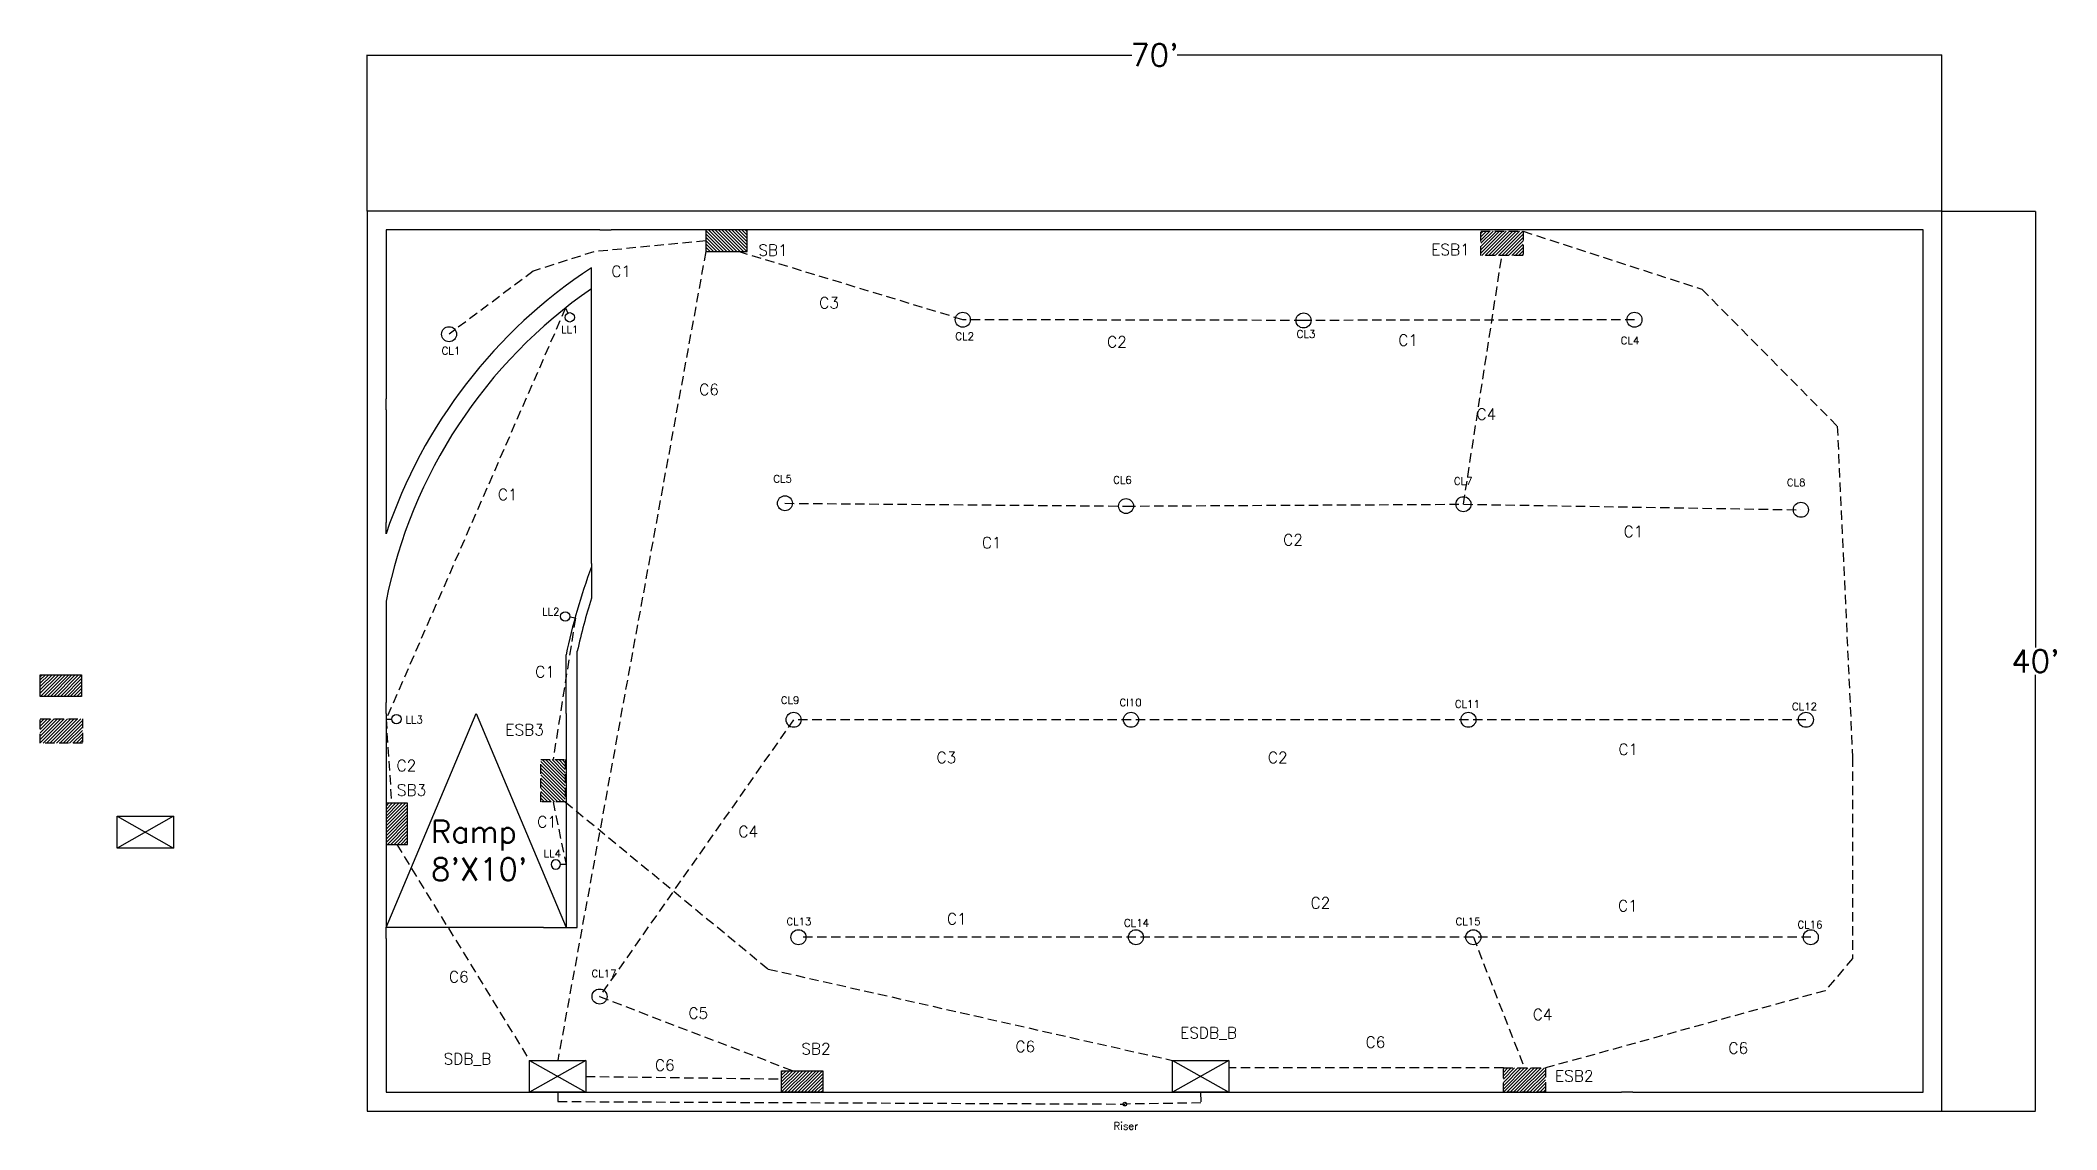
# Model space of a CAD drawing. Header units: inches. Extents: x -300 to 776, y -2 to 579.
import ezdxf

# ---------------------------------------------------------------- set-up
doc = ezdxf.new("R2010")
doc.units = ezdxf.units.IN
doc.header["$LTSCALE"] = 20
doc.header["$MEASUREMENT"] = 0
doc.linetypes.add('HIDDEN', pattern=[0.375, 0.25, -0.125])
for name, color, linetype in [('conduit', 131, 'HIDDEN'), ('Emergency_conduit', 1, 'HIDDEN'), ('Fitting and Fixture', 70, 'Continuous'), ('Fittings_and_fixtures', 3, 'Continuous')]:
    doc.layers.add(name, color=color, linetype=linetype)
doc.styles.get("Standard").update_dxf_attribs({"font": 'simplex.shx', "height": 6})
doc.dimstyles.get("Standard").update_dxf_attribs({"dimtxt": 0.18, "dimasz": 0.18, "dimexe": 0.18, "dimexo": 0.0625, "dimgap": 0.09, "dimtad": 0, "dimtih": 1, "dimtoh": 1, "dimdec": 4, "dimzin": 0, "dimdsep": 46, "dimlunit": 4, "dimtxsty": 'Standard', "dimcen": 0.09, "dimadec": 0, "dimazin": 0, "dimtfac": 1, "dimtdec": 4, "dimtofl": 0, "dimtmove": 0, "dimatfit": 3, "dimfxl": 1, "dimtolj": 1, "dimtzin": 0, "dimarcsym": 0})

# ---------------------------------------------------------------- blocks, each defined once
blk = doc.blocks.new('*D4')
at = {"color": 0, "lineweight": -2, "transparency": 16777216}
for p, q in [((-125.1, 488.3), (-125.1, 571.8)), ((-124.9, 571.6), (282.8, 571.6)), ((714.8, 571.6), (307, 571.6)), ((714.9, 488.3), (714.9, 571.8))]:
    blk.add_line(p, q, dxfattribs=at)
at = {"color": 0, "transparency": 16777216}
for points in [[(-124.9, 571.6), (-124.9, 571.5), (-125.1, 571.6)], [(714.8, 571.6), (714.8, 571.5), (714.9, 571.6)]]:
    blk.add_solid(points, dxfattribs=at)
at = {"layer": 'Defpoints', "color": 0, "transparency": 16777216}
for p in [(714.9, 571.6), (-125.1, 488.3), (714.9, 488.3)]:
    blk.add_point(p, dxfattribs=at)
at = {"color": 0, "transparency": 16777216, "insert": (294.9, 571.6), "char_height": 12, "attachment_point": 5}
blk.add_mtext("\\A1;70'", dxfattribs=at)
blk = doc.blocks.new('*D5')
at = {"color": 0, "lineweight": -2, "transparency": 16777216}
for p, q in [((715, 488.3), (764.9, 488.3)), ((764.8, 488.1), (764.8, 255.5)), ((764.8, 8.5), (764.8, 241)), ((715, 8.3), (764.9, 8.3))]:
    blk.add_line(p, q, dxfattribs=at)
at = {"color": 0, "transparency": 16777216}
for points in [[(764.7, 488.1), (764.8, 488.1), (764.8, 488.3)], [(764.7, 8.5), (764.8, 8.5), (764.8, 8.3)]]:
    blk.add_solid(points, dxfattribs=at)
at = {"layer": 'Defpoints', "color": 0, "transparency": 16777216}
for p in [(714.9, 488.3), (764.8, 488.3), (714.9, 8.3)]:
    blk.add_point(p, dxfattribs=at)
at = {"color": 0, "transparency": 16777216, "insert": (764.8, 248.3), "char_height": 12, "attachment_point": 5}
blk.add_mtext("\\A1;40'", dxfattribs=at)
blk = doc.blocks.new('CL_2')
at = {"layer": 'Fittings_and_fixtures'}
blk.add_circle((0, 0), 4, dxfattribs=at)
blk = doc.blocks.new('SB')
at = {"layer": 'Fitting and Fixture'}
h = blk.add_hatch(dxfattribs=at)
h.set_pattern_fill('ANSI31', color=256, scale=10)
h.set_pattern_definition([(45, (277.5, -229.5), (-0.8838835, 0.8838835), [])])
h.paths.add_polyline_path([(0, 0), (0, 11.5), (-22, 11.5), (-22, 0)])
blk.add_lwpolyline([(-22, 11.5), (0, 11.5), (0, 0), (-22, 0)], close=True, dxfattribs=at)
blk = doc.blocks.new('LL')
at = {"layer": 'Fittings_and_fixtures'}
blk.add_line((0, 0), (0, -3), dxfattribs=at)
blk.add_circle((0, -5.5), 2.5, dxfattribs=at)
blk = doc.blocks.new('SDB')
at = {"layer": 'Fitting and Fixture'}
for p, q in [((-15, 17), (15, 0)), ((15, 17), (-15, 0))]:
    blk.add_line(p, q, dxfattribs=at)
blk.add_lwpolyline([(-15, 17), (15, 17), (15, 0), (-15, 0)], close=True, dxfattribs=at)
blk = doc.blocks.new('ESB')
at = {"layer": 'Emergency_conduit'}
h = blk.add_hatch(dxfattribs=at)
h.set_pattern_fill('ANSI31', color=256, scale=10)
h.set_pattern_definition([(45, (288.25, -204.5), (-0.8838835, 0.8838835), [])])
h.paths.add_polyline_path([(11.25, 0), (11.25, 13), (-11.25, 13), (-11.25, 0)])
blk.add_lwpolyline([(-11.25, 13), (11.25, 13), (11.25, 0), (-11.25, 0)], close=True, dxfattribs=at)

msp = doc.modelspace()

# ---------------------------------------------------------------- linework, layer by layer
for p, q in [((714.93914, 488.27834), (-125.06086, 488.27834)), ((-125.06086, 488.27834), (-125.06086, 8.27834)), ((714.93914, 8.27834), (714.93914, 488.27834)), ((-115.06086, 478.27834), (-115.06086, 388.27834)), ((-1.06086, 478.27834), (-115.06086, 478.27834)), ((-1.06086, 478.27834), (4.93914, 478.27834)), ((704.93914, 478.27834), (4.93914, 478.27834)), ((704.93914, 126.27834), (704.93914, 478.27834)), ((-5.47441, 300.39087), (-5.47441, 458.13143)), ((-115.06086, 382.27834), (-115.06086, 388.27834)), ((-115.06086, 382.27834), (-115.06086, 322.27834)), ((-115.06086, 316.27834), (-115.06086, 322.27834)), ((-5.47441, 300.39087), (-5.47441, 281.85486)), ((-115.06086, 280.31373), (-115.06086, 226.27834)), ((-19.06086, 220.27834), (-19.06086, 251.63134)), ((-13.06086, 106.27834), (-13.06086, 253.67916)), ((-115.06086, 220.27834), (-115.06086, 226.27834)), ((-115.06086, 106.27834), (-67.06086, 220.27834)), ((-115.06086, 220.27834), (-115.06086, 106.27834)), ((-67.06086, 220.27834), (-19.06086, 106.27834)), ((-19.06086, 220.27834), (-19.06086, 106.27834)), ((704.93914, 120.27834), (704.93914, 126.27834)), ((704.93914, 18.27834), (704.93914, 120.27834)), ((-31.06086, 106.27834), (-115.06086, 106.27834)), ((-115.06086, 100.27834), (-115.06086, 106.27834)), ((-115.06086, 106.27834), (-115.06086, 106.27834)), ((-115.06086, 100.27834), (-115.06086, 18.27834)), ((-31.06086, 106.27834), (-13.06086, 106.27834)), ((-115.06086, 18.27834), (-19.06086, 18.27834)), ((-19.06086, 18.27834), (-13.06086, 18.27834)), ((-13.06086, 18.27834), (117.93914, 18.27834)), ((117.93914, 18.27834), (243.93914, 18.27834)), ((243.93914, 18.27834), (345.93914, 18.27834)), ((345.93914, 18.27834), (351.93914, 18.27834)), ((351.93914, 18.27834), (543.93914, 18.27834)), ((549.93914, 18.27834), (543.93914, 18.27834)), ((549.93914, 18.27834), (704.93914, 18.27834)), ((-125.06086, 8.27834), (129.93914, 8.27834)), ((129.93914, 8.27834), (237.93914, 8.27834)), ((237.93914, 8.27834), (714.93914, 8.27834))]:
    msp.add_line(p, q)
for centre, radius, start, end in [((145.26986, 228.42003), 274.75656, 123.27421888, 161.35111484), ((145.26986, 228.42003), 265.45252, 124.60228677, 168.72656576), ((314.41697, 180.61334), 340.95604, 159.75455684, 167.97779374), ((314.41697, 180.61334), 335.52995, 162.43808849, 167.42235541)]:
    msp.add_arc(centre, radius, start, end)
at = {"layer": 'conduit'}
for p, q in [((-4.20734, 466.66172), (-36.52395, 456.32894)), ((55.51338, 466.77834), (-23.48018, 35.27834)), ((55.51338, 472.52834), (-4.20734, 466.66172)), ((192.60131, 430.40641), (72.89245, 466.77834)), ((-36.52395, 456.32894), (-81.44721, 422.69968)), ((-19.29186, 436.70944), (-115.06086, 217.35246)), ((374.35404, 430.03093), (192.60131, 430.40641)), ((550.89803, 430.40641), (374.35404, 430.03093)), ((-115.06086, 217.35246), (-112.13281, 172.47661)), ((102.3227, 217), (-1.19066, 69.36839)), ((282.3227, 217), (102.3227, 217)), ((462.3227, 217), (282.3227, 217)), ((642.3227, 217), (462.3227, 217)), ((-109.31086, 150.47661), (-38.48018, 35.27834)), ((-1.19066, 69.36839), (101.99983, 29.77834)), ((-8.48018, 26.77834), (96.07726, 25.40334)), ((-23.48018, 18.27834), (-23.48018, 13.37029)), ((-23.48018, 13.37029), (279, 12))]:
    msp.add_line(p, q, dxfattribs=at)
at = {"layer": 'Emergency_conduit'}
for p, q in [((491.43879, 477.66904), (586.81524, 446.68693)), ((459.66153, 332), (480.18879, 464.66904)), ((586.81524, 446.68693), (659.06853, 373.63377)), ((659.06853, 373.63377), (667.24296, 196.85579)), ((97.72239, 332.5), (279.66153, 331)), ((279.66153, 331), (459.66153, 332)), ((459.66153, 332), (639.66153, 329)), ((639.66153, 329), (639.66153, 329)), ((-14.03856, 271.19199), (-25.99876, 195.75071)), ((667.24296, 196.85579), (667.24296, 89.66476)), ((-26.00123, 173.25071), (-19.06086, 139.86286)), ((-19.50123, 173.25), (88.81836, 84.00066)), ((284.93914, 101.00753), (104.93914, 101.00753)), ((464.93914, 101.00753), (284.93914, 101.00753)), ((644.93914, 101.00753), (464.93914, 101.00753)), ((464.93914, 101.00753), (492.21011, 31.27834)), ((667.24296, 89.66476), (652.61284, 72.47579)), ((88.81836, 84.00066), (304.45674, 35.27834)), ((652.61284, 72.47579), (503.46011, 31.27834)), ((480.96011, 31.27834), (334.45674, 31.27834)), ((319.56167, 12.63078), (279, 12)), ((319.45674, 18.27834), (319.56167, 12.63078))]:
    msp.add_line(p, q, dxfattribs=at)
at = {"layer": 'Fitting and Fixture', "lineweight": -2}
msp.add_circle((279, 12), 1, dxfattribs=at)

# ---------------------------------------------------------------- block references
at = {"layer": 'Fitting and Fixture'}
for name, p in [('ESB', (480.18879, 464.66904)), ('SB', (-277.5, 229.5)), ('ESB', (-288.25, 204.5)), ('SDB', (-243.5, 148.5)), ('SDB', (-23.48018, 18.27834)), ('ESB', (492.21011, 18.27834))]:
    msp.add_blockref(name, p, dxfattribs=at)
at = {"layer": 'Fitting and Fixture', "rotation": 89.99370935095494}
msp.add_blockref('ESB', (-19.5, 184.5), dxfattribs=at)
at = {"layer": 'Fitting and Fixture', "color": 1}
msp.add_blockref('SDB', (319.45674, 18.27834), dxfattribs=at)
at = {"layer": 'Fittings_and_fixtures', "xscale": -1}
for name, p, rotation in [('SB', (77.51338, 478.27834), 180), ('SB', (-115.06086, 172.47661), 270), ('LL', (-19.06086, 139.86286), 270)]:
    msp.add_blockref(name, p, dxfattribs=dict(at, rotation=rotation))
at = {"layer": 'Fittings_and_fixtures'}
for p, rotation in [((-19.29186, 436.70944), 24.0000000000001), ((-14.03856, 271.19199), 260.0000000000014), ((-115.06086, 217.35246), 90)]:
    msp.add_blockref('LL', p, dxfattribs=dict(at, rotation=rotation))
for name, p in [('CL_2', (192.60131, 430.40641)), ('CL_2', (374.35404, 430.03093)), ('CL_2', (550.89803, 430.40641)), ('CL_2', (-81.44721, 422.69968)), ('CL_2', (97.72239, 332.5)), ('CL_2', (279.66153, 331)), ('CL_2', (459.66153, 332)), ('CL_2', (639.66153, 329)), ('CL_2', (102.3227, 217)), ('CL_2', (282.3227, 217)), ('CL_2', (462.3227, 217)), ('CL_2', (642.3227, 217)), ('CL_2', (104.93914, 101.00753)), ('CL_2', (284.93914, 101.00753)), ('CL_2', (464.93914, 101.00753)), ('CL_2', (644.93914, 101.00753)), ('CL_2', (-1.19066, 69.36839)), ('SB', (117.93914, 18.27834))]:
    msp.add_blockref(name, p, dxfattribs=at)

# ---------------------------------------------------------------- texts
at = {"insert": (-91.06086, 163.27834), "char_height": 12, "attachment_point": 1}
msp.add_mtext("Ramp\\P8'X10'", dxfattribs=at)
at = {"layer": 'conduit', "char_height": 6, "attachment_point": 1}
for s, insert in [('C1', (5.08955, 459.22798)), ('C3', (115.99712, 442.44444)), ('C2', (269.53326, 421.57592)), ('C1', (424.88639, 422.48324)), ('C6', (51.94802, 396.17076)), ('C1', (-55.41724, 340.16771)), ('C2', (-109.48502, 195.55069)), ('C3', (178.57549, 199.84926)), ('C2', (355.32183, 199.84926)), ('C1', (542.33559, 204.24391)), ('C4', (72.88634, 160.36119)), ('C6', (-81.53295, 82.91956)), ('C5', (46.22195, 63.46536)), ('C6', (28.35918, 35.78198))]:
    msp.add_mtext_dynamic_manual_height_columns(s, width=40.6350017, gutter_width=30, heights=[0], dxfattribs=dict(at, insert=insert))
at = {"layer": 'Emergency_conduit', "char_height": 6, "attachment_point": 1}
for s, insert, width in [('ESB1', (442.45396, 470.81456), 5.3500903), ('ESB3', (-51.44276, 214.67302), 3.6370863), ('ESB2', (508.5, 30), 0.5515195)]:
    msp.add_mtext(s, dxfattribs=dict(at, insert=insert, width=width))
for s, insert in [('C4', (466.63089, 383.04345)), ('C1', (202.77506, 314.47569)), ('C2', (363.47253, 315.96862)), ('C1', (545.09804, 320.44743)), ('C1', (-35.52359, 245.63306)), ('C1', (-34.47043, 165.54647)), ('C2', (378.1051, 122.30731)), ('C1', (542.09477, 120.81842)), ('C1', (184.12771, 113.81412)), ('C4', (496.62491, 62.75155)), ('C6', (220.66457, 45.70069)), ('C6', (407.45368, 48.05868)), ('C6', (600.98198, 44.88482))]:
    msp.add_mtext_dynamic_manual_height_columns(s, width=35.0341574, gutter_width=30, heights=[0], dxfattribs=dict(at, insert=insert))
at = {"layer": 'Fittings_and_fixtures', "attachment_point": 1}
for s, insert, char_height, width in [('SB1', (83.5, 470.5), 6, 5.0174943), ('LL1', (-21.70484, 427.19436), 4, 11.0063634), ('CL2', (188.61325, 423.56415), 4, 11.4807712), ('CL3', (370.70807, 424.7946), 4, 10.7833815), ('CL4', (543.55083, 421.32289), 4, 23.2505126), ('CL1', (-85.44318, 415.8736), 4, 8.3779774), ('CL5', (91.5, 347.55014), 4, 16.7061571), ('CL6', (272.79272, 346.93217), 4, 15.4686608), ('CL7', (454.54555, 346.37234), 4, 13.5993262), ('CL8', (632.17912, 345.60312), 4, 21.9098469), ('LL2', (-31.79421, 276.67751), 4, 7.9853588), ('CL9', (95.5, 229.4214), 4, 20.7493659), ('Cl10', (276.15666, 228.22701), 4, 26.0309815), ('CL11', (455.0788, 227.42428), 4, 29.2964062), ('CL12', (634.90457, 226.12491), 4, 19.7313725), ('LL3', (-104.68371, 219.06758), 4, 13.2261509), ('SB3', (-109.31086, 182.5), 6, 12.4195493), ('LL4', (-30.99374, 147.65529), 4, 6.8932977), ('CL13', (98.48933, 111.39032), 4, 17.8729911), ('CL14', (278.56055, 110.62632), 4, 24.9963818), ('CL15', (455.44461, 111.36677), 4, 22.5127204), ('CL16', (637.81998, 109.71991), 4, 12.2879097), ('CL17', (-5.48603, 83.62658), 4, 7.9581361), ('SB2', (106.43156, 44.5133), 6, 6.349891), ('SDB_B', (-84.39185, 39.10553), 6, 18.1329596), ('Riser', (273, 2.34824), 4, 7.9581361)]:
    msp.add_mtext(s, dxfattribs=dict(at, insert=insert, char_height=char_height, width=width))
at = {"layer": 'Fittings_and_fixtures', "color": 1, "insert": (308.51759, 53), "char_height": 6, "width": 18.1329596, "attachment_point": 1}
msp.add_mtext('ESDB_B', dxfattribs=at)

# ---------------------------------------------------------------- dimensions: what is measured, and where the dimension line sits
dim = msp.add_linear_dim(base=(714.93914, 571.57819), p1=(-125.06086, 488.27834), p2=(714.93914, 488.27834), dimstyle='Standard')
dim.commit()
dim.dimension.update_dxf_attribs({"geometry": '*D4', "text_midpoint": (294.93914, 571.57819)})
dim = msp.add_linear_dim(base=(764.7544, 488.27834), p1=(714.93914, 8.27834), p2=(714.93914, 488.27834), angle=270, dimstyle='Standard')
dim.commit()
dim.dimension.update_dxf_attribs({"geometry": '*D5', "text_midpoint": (764.7544, 248.27834)})

doc.saveas('drawing.dxf')
